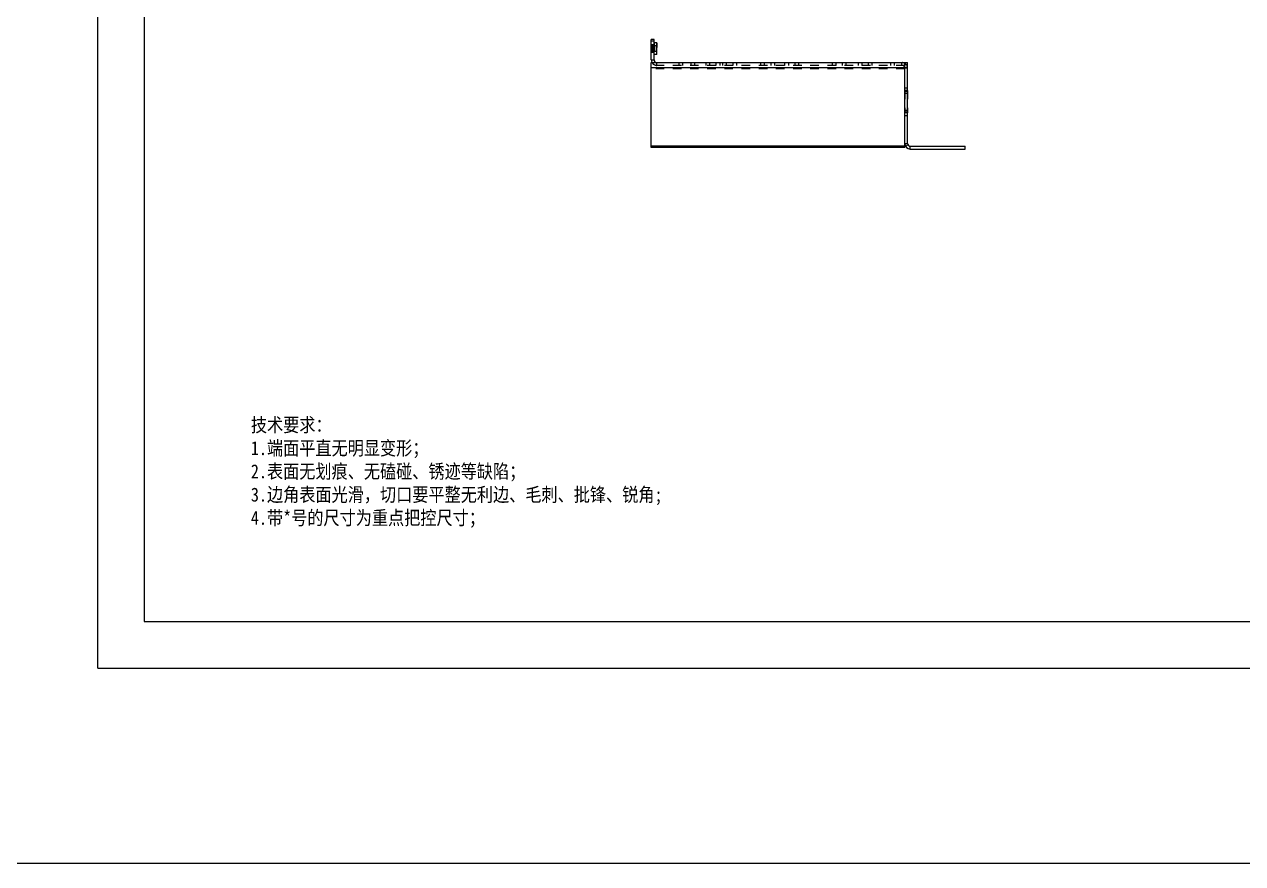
# Model space of a CAD drawing. Header units: millimetres. Extents: x -177 to 18421, y -5017 to 3255.
# Drawn here: x 6689 to 7345, y -305 to 146 of the extents above; entities that cross this region are included whole.
import ezdxf

# ---------------------------------------------------------------- set-up
doc = ezdxf.new("R2010")
doc.units = ezdxf.units.MM
doc.header["$LTSCALE"] = 46.255
doc.linetypes.add('HIDDEN', pattern=[0.2, 0.1, -0.1])
doc.layers.get('0').update_dxf_attribs({"linetype": 'CONTINUOUS'})
doc.layers.add('02___PRT_ALL_AXES', color=7, linetype='CONTINUOUS')
doc.layers.add('DEFAULT_2', color=8, linetype='HIDDEN')
doc.styles.get("Standard").update_dxf_attribs({"font": 'txt', "width": 0.85})

msp = doc.modelspace()

# ---------------------------------------------------------------- linework, layer by layer
at = {"color": 7, "linetype": 'Continuous'}
for p, q in [((6728.878, -199.932), (6728.878, 641.068)), ((7028.488, 138.401), (7026.988, 138.401)), ((7028.488, 127.401), (7028.488, 138.401)), ((7028.488, 137.401), (7026.988, 137.401)), ((7029.938, 136.564), (7029.938, 136.553)), ((7029.988, 136.564), (7029.938, 136.564)), ((7029.988, 136.553), (7029.938, 136.553)), ((7029.938, 136.257), (7029.938, 136.289)), ((7029.988, 136.289), (7029.938, 136.289)), ((7029.988, 136.257), (7029.938, 136.257)), ((7029.938, 136.126), (7029.938, 136.176)), ((7029.988, 136.176), (7029.938, 136.176)), ((7029.988, 136.126), (7029.938, 136.126)), ((7029.938, 135.989), (7029.938, 136.032)), ((7029.988, 136.032), (7029.938, 136.032)), ((7029.988, 135.989), (7029.938, 135.989)), ((7029.938, 135.626), (7029.938, 135.552)), ((7029.988, 135.626), (7029.938, 135.626)), ((7029.988, 135.591), (7029.938, 135.591)), ((7029.988, 135.577), (7029.938, 135.577)), ((7029.988, 135.574), (7029.938, 135.574)), ((7029.988, 135.552), (7029.938, 135.552)), ((7029.938, 134.788), (7029.938, 134.37)), ((7029.988, 134.788), (7029.938, 134.788)), ((7029.988, 134.751), (7029.938, 134.751)), ((7029.988, 134.658), (7029.938, 134.658)), ((7029.988, 134.37), (7029.938, 134.37)), ((7029.988, 130.226), (7029.988, 136.576)), ((7026.988, 127.401), (7028.488, 127.401)), ((7026.988, 80.151), (7026.988, 125.901)), ((7026.988, 125.901), (7164.988, 125.901)), ((7026.993, 127.228), (7028.491, 127.315)), ((7164.988, 82.401), (7164.988, 125.901)), ((7026.988, 123.301), (7164.988, 123.301)), ((7163.488, 80.901), (7026.988, 80.901)), ((7163.488, 82.401), (7164.988, 82.401)), ((7163.488, 80.151), (7163.488, 82.401)), ((7163.89, 80.901), (7165.189, 81.651)), ((7166.488, 80.901), (7195.988, 80.901)), ((7166.488, 79.401), (7166.488, 80.901)), ((7195.988, 79.401), (7195.988, 80.901)), ((6728.878, -199.932), (7917.878, -199.932))]:
    msp.add_line(p, q, dxfattribs=at)
at = {"color": 3, "linetype": 'Continuous'}
for p, q in [((7026.988, 127.401), (7026.988, 138.401)), ((7163.488, 82.401), (7163.488, 125.901)), ((7163.488, 80.151), (7026.988, 80.151)), ((7166.488, 79.401), (7195.988, 79.401))]:
    msp.add_line(p, q, dxfattribs=at)
msp.add_lwpolyline([(3572.303, 2835.974), (11895.066, 2835.974), (11895.066, -305.175), (3572.303, -305.175)], close=True)
at = {"color": 7, "linetype": 'Continuous'}
msp.add_lwpolyline([(6753.878, -174.932), (7892.878, -174.932), (7892.878, 616.068), (6753.878, 616.068)], close=True, dxfattribs=at)
at = {"color": 3, "linetype": 'Continuous'}
for centre, end in [((7029.988, 127.401), 210.245425), ((7166.488, 82.401), 270)]:
    msp.add_arc(centre, 3, 180, end, dxfattribs=at)
at = {"color": 7, "linetype": 'Continuous'}
for centre in [(7029.988, 127.401), (7166.488, 82.401)]:
    msp.add_arc(centre, 1.5, 180, 270, dxfattribs=at)
at = {"layer": '02___PRT_ALL_AXES', "color": 8, "linetype": 'HIDDEN'}
for p, q in [((7026.988, 135.501), (7026.988, 131.301)), ((7028.488, 135.501), (7026.988, 135.501)), ((7028.488, 131.301), (7026.988, 131.301)), ((7027.118, 135.511), (7027.118, 131.291)), ((7027.248, 135.511), (7027.118, 135.511)), ((7029.688, 134.901), (7027.118, 134.901)), ((7029.688, 131.901), (7027.118, 131.901)), ((7027.248, 131.291), (7027.118, 131.291)), ((7027.248, 135.511), (7027.248, 131.291)), ((7027.638, 135.311), (7027.248, 135.511)), ((7027.638, 131.491), (7027.248, 131.291)), ((7027.638, 135.511), (7027.638, 131.291)), ((7028.488, 135.511), (7027.638, 135.511)), ((7028.488, 131.291), (7027.638, 131.291)), ((7028.488, 136.576), (7028.488, 130.226)), ((7164.988, 110.901), (7163.488, 110.901)), ((7163.488, 110.901), (7163.488, 98.901)), ((7164.988, 110.901), (7164.988, 98.901)), ((7164.988, 98.901), (7163.488, 98.901))]:
    msp.add_line(p, q, dxfattribs=at)
at = {"layer": '02___PRT_ALL_AXES', "color": 7, "linetype": 'Continuous'}
for p, q in [((7029.988, 136.576), (7028.488, 136.576)), ((7029.988, 130.226), (7028.488, 130.226))]:
    msp.add_line(p, q, dxfattribs=at)
at = {"layer": 'DEFAULT_2', "color": 8, "linetype": 'HIDDEN'}
for p, q in [((7029.688, 134.901), (7027.118, 134.901)), ((7029.688, 131.901), (7027.118, 131.901)), ((7029.688, 134.901), (7029.988, 135.201)), ((7029.688, 134.901), (7029.688, 131.901)), ((7029.688, 131.901), (7029.988, 131.601)), ((7029.938, 136.553), (7029.938, 136.289)), ((7029.988, 136.549), (7029.938, 136.549)), ((7029.988, 136.526), (7029.938, 136.526)), ((7029.988, 136.493), (7029.938, 136.493)), ((7029.988, 136.478), (7029.938, 136.478)), ((7029.988, 136.437), (7029.938, 136.437)), ((7029.988, 136.426), (7029.938, 136.426)), ((7029.988, 136.421), (7029.938, 136.421)), ((7029.988, 136.4), (7029.938, 136.4)), ((7029.988, 136.391), (7029.938, 136.391)), ((7029.988, 136.388), (7029.938, 136.388)), ((7029.988, 136.362), (7029.938, 136.362)), ((7029.988, 136.354), (7029.938, 136.354)), ((7029.988, 136.307), (7029.938, 136.307)), ((7029.988, 136.301), (7029.938, 136.301)), ((7029.988, 136.3), (7029.938, 136.3)), ((7029.988, 136.288), (7029.938, 136.288)), ((7029.938, 136.257), (7029.938, 136.176)), ((7029.988, 136.224), (7029.938, 136.224)), ((7029.988, 136.195), (7029.938, 136.195)), ((7029.988, 136.163), (7029.938, 136.163)), ((7029.938, 136.126), (7029.938, 136.032)), ((7029.988, 136.125), (7029.938, 136.125)), ((7029.988, 136.117), (7029.938, 136.117)), ((7029.988, 136.113), (7029.938, 136.113)), ((7029.988, 136.112), (7029.938, 136.112)), ((7029.988, 136.109), (7029.938, 136.109)), ((7029.988, 136.101), (7029.938, 136.101)), ((7029.988, 136.064), (7029.938, 136.064)), ((7029.988, 136.059), (7029.938, 136.059)), ((7029.988, 136.053), (7029.938, 136.053)), ((7029.988, 136.034), (7029.938, 136.034)), ((7029.988, 136.012), (7029.938, 136.012)), ((7029.988, 135.997), (7029.938, 135.997)), ((7029.988, 135.99), (7029.938, 135.99)), ((7029.938, 135.989), (7029.938, 135.626)), ((7029.988, 135.985), (7029.938, 135.985)), ((7029.988, 135.982), (7029.938, 135.982)), ((7029.988, 135.973), (7029.938, 135.973)), ((7029.988, 135.953), (7029.938, 135.953)), ((7029.988, 135.935), (7029.938, 135.935)), ((7029.988, 135.902), (7029.938, 135.902)), ((7029.988, 135.872), (7029.938, 135.872)), ((7029.988, 135.83), (7029.938, 135.83)), ((7029.988, 135.817), (7029.938, 135.817)), ((7029.988, 135.784), (7029.938, 135.784)), ((7029.988, 135.776), (7029.938, 135.776)), ((7029.988, 135.765), (7029.938, 135.765)), ((7029.988, 135.743), (7029.938, 135.743)), ((7029.988, 135.731), (7029.938, 135.731)), ((7029.988, 135.719), (7029.938, 135.719)), ((7029.988, 135.714), (7029.938, 135.714)), ((7029.988, 135.703), (7029.938, 135.703)), ((7029.988, 135.694), (7029.938, 135.694)), ((7029.988, 135.686), (7029.938, 135.686)), ((7029.988, 135.654), (7029.938, 135.654)), ((7029.988, 135.652), (7029.938, 135.652)), ((7029.988, 135.647), (7029.938, 135.647)), ((7029.988, 135.641), (7029.938, 135.641)), ((7029.988, 135.633), (7029.938, 135.633)), ((7029.988, 135.593), (7029.938, 135.593)), ((7029.988, 135.582), (7029.938, 135.582)), ((7029.988, 135.575), (7029.938, 135.575)), ((7029.988, 135.567), (7029.938, 135.567)), ((7029.988, 135.566), (7029.938, 135.566)), ((7029.988, 135.56), (7029.938, 135.56)), ((7029.938, 135.552), (7029.938, 134.788)), ((7029.988, 135.546), (7029.938, 135.546)), ((7029.988, 135.543), (7029.938, 135.543)), ((7029.988, 135.502), (7029.938, 135.502)), ((7029.988, 135.489), (7029.938, 135.489)), ((7029.988, 135.437), (7029.938, 135.437)), ((7029.988, 135.435), (7029.938, 135.435)), ((7029.988, 135.429), (7029.938, 135.429)), ((7029.988, 135.396), (7029.938, 135.396)), ((7029.988, 135.38), (7029.938, 135.38)), ((7029.988, 135.379), (7029.938, 135.379)), ((7029.988, 135.357), (7029.938, 135.357)), ((7029.988, 135.349), (7029.938, 135.349)), ((7029.988, 135.318), (7029.938, 135.318)), ((7029.988, 135.31), (7029.938, 135.31)), ((7029.988, 135.285), (7029.938, 135.285)), ((7029.988, 135.265), (7029.938, 135.265)), ((7029.988, 135.252), (7029.938, 135.252)), ((7029.988, 135.249), (7029.938, 135.249)), ((7029.988, 135.226), (7029.938, 135.226)), ((7029.988, 135.215), (7029.938, 135.215)), ((7029.988, 135.211), (7029.938, 135.211)), ((7029.988, 135.209), (7029.938, 135.209)), ((7029.988, 135.206), (7029.938, 135.206)), ((7029.988, 135.192), (7029.938, 135.192)), ((7029.988, 135.19), (7029.938, 135.19)), ((7029.988, 135.17), (7029.938, 135.17)), ((7029.988, 135.157), (7029.938, 135.157)), ((7029.988, 135.148), (7029.938, 135.148)), ((7029.988, 135.147), (7029.938, 135.147)), ((7029.988, 135.135), (7029.938, 135.135)), ((7029.988, 135.131), (7029.938, 135.131)), ((7029.988, 135.108), (7029.938, 135.108)), ((7029.988, 135.106), (7029.938, 135.106)), ((7029.988, 135.067), (7029.938, 135.067)), ((7029.988, 135.059), (7029.938, 135.059)), ((7029.988, 135.053), (7029.938, 135.053)), ((7029.988, 135.051), (7029.938, 135.051)), ((7029.988, 135.004), (7029.938, 135.004)), ((7029.988, 134.991), (7029.938, 134.991)), ((7029.988, 134.988), (7029.938, 134.988)), ((7029.988, 134.987), (7029.938, 134.987)), ((7029.988, 134.982), (7029.938, 134.982)), ((7029.988, 134.955), (7029.938, 134.955)), ((7029.988, 134.953), (7029.938, 134.953)), ((7029.988, 134.937), (7029.938, 134.937)), ((7029.988, 134.932), (7029.938, 134.932)), ((7029.988, 134.927), (7029.938, 134.927)), ((7029.988, 134.925), (7029.938, 134.925)), ((7029.988, 134.909), (7029.938, 134.909)), ((7029.988, 134.907), (7029.938, 134.907)), ((7029.988, 134.891), (7029.938, 134.891)), ((7029.988, 134.858), (7029.938, 134.858)), ((7029.988, 134.842), (7029.938, 134.842)), ((7029.988, 134.839), (7029.938, 134.839)), ((7029.988, 134.835), (7029.938, 134.835)), ((7029.988, 134.783), (7029.938, 134.783)), ((7029.988, 134.494), (7029.938, 134.494)), ((7029.988, 134.451), (7029.938, 134.451)), ((7029.988, 134.436), (7029.938, 134.436)), ((7029.988, 134.389), (7029.938, 134.389)), ((7029.988, 134.373), (7029.938, 134.373)), ((7029.938, 134.37), (7029.938, 134.068)), ((7029.988, 134.339), (7029.938, 134.339)), ((7029.988, 134.334), (7029.938, 134.334)), ((7029.988, 134.311), (7029.938, 134.311)), ((7029.988, 134.273), (7029.938, 134.273)), ((7029.988, 134.228), (7029.938, 134.228)), ((7029.988, 134.226), (7029.938, 134.226)), ((7029.988, 134.222), (7029.938, 134.222)), ((7029.988, 134.194), (7029.938, 134.194)), ((7029.988, 134.176), (7029.938, 134.176)), ((7029.988, 134.175), (7029.938, 134.175)), ((7029.988, 134.174), (7029.938, 134.174)), ((7029.988, 134.158), (7029.938, 134.158)), ((7029.988, 134.157), (7029.938, 134.157)), ((7029.988, 134.147), (7029.938, 134.147)), ((7029.988, 134.113), (7029.938, 134.113)), ((7029.988, 134.104), (7029.938, 134.104)), ((7029.988, 134.088), (7029.938, 134.088)), ((7029.988, 134.083), (7029.938, 134.083)), ((7029.988, 134.068), (7029.938, 134.068)), ((7029.988, 124.401), (7029.988, 125.901)), ((7041.988, 124.401), (7041.988, 125.901)), ((7043.988, 124.401), (7043.988, 125.901)), ((7048.488, 124.401), (7048.488, 125.901)), ((7050.488, 124.401), (7050.488, 125.901)), ((7056.488, 124.401), (7056.488, 125.901)), ((7058.488, 124.401), (7058.488, 125.901)), ((7061.988, 124.401), (7061.988, 125.901)), ((7063.988, 124.401), (7063.988, 125.901)), ((7065.488, 124.401), (7065.488, 125.901)), ((7067.488, 124.401), (7067.488, 125.901)), ((7070.988, 124.401), (7070.988, 125.901)), ((7072.988, 124.401), (7072.988, 125.901)), ((7085.988, 124.401), (7085.988, 125.901)), ((7087.988, 124.401), (7087.988, 125.901)), ((7091.488, 124.401), (7091.488, 125.901)), ((7093.488, 124.401), (7093.488, 125.901)), ((7098.988, 124.401), (7098.988, 125.901)), ((7100.988, 124.401), (7100.988, 125.901)), ((7104.488, 124.401), (7104.488, 125.901)), ((7106.488, 124.401), (7106.488, 125.901)), ((7124.488, 124.401), (7124.488, 125.901)), ((7126.488, 124.401), (7126.488, 125.901)), ((7129.988, 124.401), (7129.988, 125.901)), ((7131.988, 124.401), (7131.988, 125.901)), ((7138.488, 124.401), (7138.488, 125.901)), ((7140.488, 124.401), (7140.488, 125.901)), ((7143.988, 124.401), (7143.988, 125.901)), ((7145.988, 124.401), (7145.988, 125.901)), ((7155.988, 124.401), (7155.988, 125.901)), ((7157.988, 124.401), (7157.988, 125.901)), ((7161.988, 124.401), (7161.988, 125.901)), ((7164.05, 125.08), (7163.019, 123.99)), ((7163.488, 124.401), (7026.988, 124.401)), ((7163.488, 122.551), (7026.988, 122.551)), ((7164.988, 122.901), (7163.488, 122.901)), ((7163.488, 112.401), (7164.988, 112.401)), ((7163.488, 110.475), (7164.988, 110.475)), ((7163.488, 109.478), (7164.988, 109.478)), ((7163.488, 100.324), (7164.988, 100.324)), ((7163.488, 99.327), (7164.988, 99.327)), ((7163.488, 97.401), (7164.988, 97.401))]:
    msp.add_line(p, q, dxfattribs=at)
for centre, radius, start, end in [((7029.988, 127.401), 3, 210.245425, 270), ((7161.988, 122.901), 3, 0, 90), ((7161.988, 122.901), 1.5, 0, 90)]:
    msp.add_arc(centre, radius, start, end, dxfattribs=at)

# ---------------------------------------------------------------- texts
at = {"insert": (6811.317, -65.312), "char_height": 7.5, "width": 260.45821, "attachment_point": 1}
msp.add_mtext('{\\fSimSun|b0|i0|c134|p54;技术要求：\\P1.端面平直无明显变形；\\P2.表面无划痕、无磕碰、锈迹等缺陷；\\P3.边角表面光滑，切口要平整无利边、毛刺、批锋、锐角;\\P4.\\fSimSun|b0|i0|c134|p34;\\C0;带*号的尺寸为重点把控尺寸\\fSimSun|b0|i0|c134|p54;\\C256;；}', dxfattribs=at)

doc.saveas('drawing.dxf')
